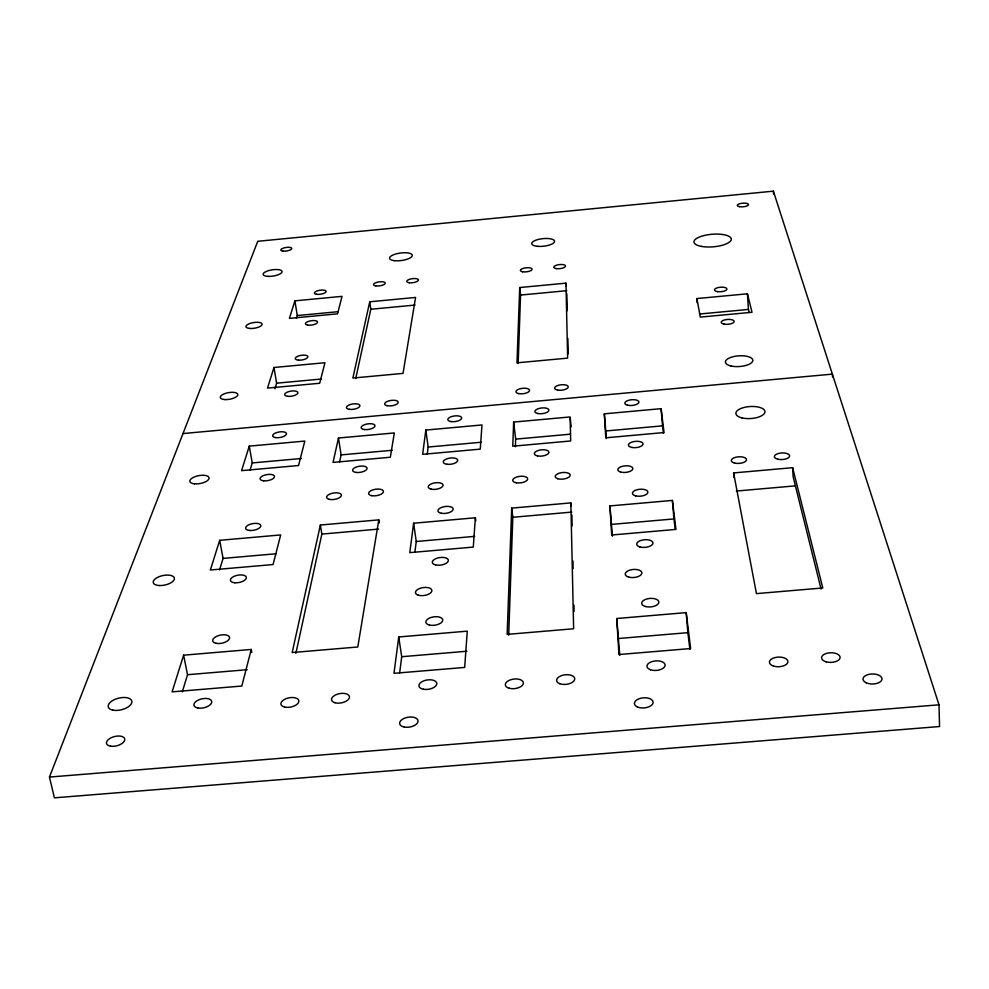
<?xml version="1.0" encoding="UTF-8"?>
<svg xmlns="http://www.w3.org/2000/svg" width="989" height="989" viewBox="0 0 989 989"><rect width="100%" height="100%" fill="white"/><g stroke="black" fill="none" stroke-linecap="round" stroke-linejoin="round"><path stroke-width="1.48" d="M515.393 446.768L515.665 439.128L513.662 422.08L570.121 416.95L570.678 440.97L512.759 446.2L513.662 422.08M511.709 508.123L507.147 634.382L573.632 628.769L570.851 502.907L511.709 508.123L512.809 517.284L508.705 635.185M519.707 287.539L516.975 362.827L567.637 358.129L565.968 283.151L519.707 287.539L520.548 295.068L518.174 363.346M475.363 517.779L473.274 547.09L409.78 552.628L413.637 523.218L475.363 517.779L475.758 520.832M399.655 672.916L401.707 656.721L398.74 636.965L467.265 631.155L464.682 667.427L393.981 673.324L398.74 636.965M414.923 551.911L416.245 541.49L413.637 523.218M427.248 454.272L428.163 447.04L425.826 430.067L481.989 424.961L480.258 449.13L422.649 454.322L425.826 430.067M378.812 519.868L357.795 646.991L292.175 652.53L320.374 525.023L378.812 519.868L379.269 522.897M339.548 462.184L341.118 454.903L338.473 438.016L394.327 432.935L390.334 457.239L333.046 462.407L338.473 438.016M295.884 653.37L321.858 534.085L320.374 525.023M355.731 378.552L370.813 309.26L369.738 301.793L415.578 297.442L403.018 373.397L352.875 378.045L369.738 301.793M251.243 649.452L241.823 686.045L172.086 691.867L183.608 655.175L251.243 649.452L251.799 652.468M182.297 691.855L187.539 674.708L183.608 655.175M219.57 569.862L223.081 558.402L219.682 540.315L280.678 534.938L273.075 564.546L210.36 570.01L219.682 540.315M250.007 470.257L252.244 462.939L249.277 446.126L304.822 441.069L298.53 465.522L241.563 470.653L249.277 446.126M274.917 388.764L276.611 383.188L273.965 367.488L324.961 362.728L319.682 383.262L267.5 388.096L273.965 367.488M296.44 318.31L297.281 315.565L294.907 300.841L342.033 296.354L337.533 313.834L289.394 318.396L294.907 300.841M49.45 777.07L257.758 241.291L773.373 191.161L939.006 704.811L939.55 726.532L54.407 797.839L49.45 777.07L939.006 704.811M297.281 315.565L338.201 311.683M370.813 309.26L415.059 305.069M520.548 295.068L566.746 290.692M696.899 298.554L747.424 293.807L752.023 312.277L700.323 317.11L696.899 298.554L697.22 302.807M699.594 314.007L748.426 309.433L749.13 312.326M276.611 383.188L321.462 379.022M183.002 433.553L832.379 374.126L832.503 376.957M604.328 413.835L661.097 408.667L664.039 432.552L605.775 437.806L604.328 413.835L606.455 438.56M252.244 462.939L301.447 458.488M341.118 454.903L392.262 450.279M428.163 447.04L481.087 442.256M515.665 439.128L570.393 434.183M605.985 430.957L662.556 425.851L663.483 433.417M733.615 472.927L792.634 467.686L822.786 587.973L756.437 593.623L733.615 472.927L733.937 477.502M736.311 491.063L795.304 485.859M609.916 505.923L672.396 500.422L675.957 529.412L611.684 535.012L609.916 505.923L612.451 536.174M321.858 534.085L378.639 529.09M512.809 517.284L571.827 512.092M223.081 558.402L276.24 553.741M416.245 541.49L474.646 536.372M611.721 524.38L673.942 518.928L675.203 529.214M616.753 618.508L686.205 612.624L690.631 648.549L618.941 654.533L616.753 618.508L619.757 655.2M187.539 674.708L247.213 669.701M401.707 656.721L466.895 651.232M618.731 638.474L687.862 632.663L689.902 649.34M821.068 589.024L793.153 476.859L792.634 467.686M570.851 502.907L571.172 505.96M570.27 418.372L571.16 426.914M565.968 283.151L566.277 286.167M672.396 500.422L673.942 518.928M661.097 408.667L662.556 425.851M686.205 612.624L687.862 632.663M747.424 293.807L748.426 309.433M773.373 191.161L773.534 193.968M566.821 293.77L567.204 310.731M567.847 338.498L568.193 353.914M571.902 515.145L572.137 525.827M572.952 560.936L573.126 568.576M573.966 605.206L574.102 611.313M441.44 513.291A7.702 3.437 -7.8 0 0 453.185 509.236A7.702 3.437 -7.8 0 0 442.009 507.246A7.702 3.437 -7.8 0 0 441.44 513.291M435.58 564.917A8.097 3.783 -8.1 0 0 448.326 560.862A8.097 3.783 -8.1 0 0 437.113 558.167A8.097 3.783 -8.1 0 0 435.58 564.917M112.907 710.151A12.128 5.971 -13.8 0 0 131.809 702.549A12.128 5.971 -13.8 0 0 115.404 699.198A12.128 5.971 -13.8 0 0 112.907 710.151M198.196 708.075A9.099 4.586 -12.6 0 0 211.745 701.943A9.099 4.586 -12.6 0 0 198.517 699.94A9.099 4.586 -12.6 0 0 198.196 708.075M215.923 643.283A8.592 4.117 -11.8 0 0 229.51 638.437A8.592 4.117 -11.8 0 0 218.013 635.766A8.592 4.117 -11.8 0 0 215.923 643.283M159.377 585.537A10.805 4.846 -12 0 0 174.385 578.083A10.805 4.846 -12 0 0 157.659 577.329A10.805 4.846 -12 0 0 159.377 585.537M110.57 746.188A9.396 4.76 -14.3 0 0 124.787 739.76A9.396 4.76 -14.3 0 0 111.51 737.584A9.396 4.76 -14.3 0 0 110.57 746.188M234.801 582.768A8.122 3.709 -11 0 0 246.36 577.415A8.122 3.709 -11 0 0 233.973 576.389A8.122 3.709 -11 0 0 234.801 582.768M537.447 246.31A11.472 3.808 -6.2 0 0 554.545 241.316A11.472 3.808 -6.2 0 0 537.398 239.684A11.472 3.808 -6.2 0 0 537.447 246.31M701.485 246.409A18.717 6.305 -4.6 0 0 731.155 239.956A18.717 6.305 -4.6 0 0 705.206 235.271A18.717 6.305 -4.6 0 0 701.485 246.409M556.115 268.588A5.934 2.04 -6.1 0 0 565.547 266.325A5.934 2.04 -6.1 0 0 557.376 264.941A5.934 2.04 -6.1 0 0 556.115 268.588M739.278 206.639A5.674 1.83 -4.4 0 0 748.488 204.908A5.674 1.83 -4.4 0 0 740.971 203.4A5.674 1.83 -4.4 0 0 739.278 206.639M731.056 366.004A13.747 5.365 -4 0 0 752.765 360.948A13.747 5.365 -4 0 0 733.554 356.596A13.747 5.365 -4 0 0 731.056 366.004M724.171 324.157A6.552 2.448 -4.2 0 0 734.234 321.573A6.552 2.448 -4.2 0 0 724.714 319.88A6.552 2.448 -4.2 0 0 724.171 324.157M717.631 291.644A6.293 2.262 -4.4 0 0 726.977 289.011A6.293 2.262 -4.4 0 0 717.47 287.725A6.293 2.262 -4.4 0 0 717.631 291.644M734.407 463.013A7.628 3.313 -3.7 0 0 746.485 460.07A7.628 3.313 -3.7 0 0 735.841 457.227A7.628 3.313 -3.7 0 0 734.407 463.013M778.009 459.267A7.665 3.313 -3.1 0 0 789.642 456.003A7.665 3.313 -3.1 0 0 778.318 453.518A7.665 3.313 -3.1 0 0 778.009 459.267M741.911 417.877A14.563 6.021 -3.7 0 0 764.88 412.376A14.563 6.021 -3.7 0 0 744.433 407.357A14.563 6.021 -3.7 0 0 741.911 417.877M866.327 682.855A9.531 5.032 -0.5 0 0 881.867 679.826A9.531 5.032 -0.5 0 0 869.282 674.275A9.531 5.032 -0.5 0 0 866.327 682.855M826.174 661.839A9.297 4.834 -1.4 0 0 840.118 657.425A9.297 4.834 -1.4 0 0 826.198 653.482A9.297 4.834 -1.4 0 0 826.174 661.839M773.361 666.017A9.247 4.834 -2.3 0 0 787.874 662.074A9.247 4.834 -2.3 0 0 774.807 657.636A9.247 4.834 -2.3 0 0 773.361 666.017M637.472 706.999A9.371 5.069 -4.8 0 0 652.901 703.414A9.371 5.069 -4.8 0 0 640.934 698.197A9.371 5.069 -4.8 0 0 637.472 706.999M645.372 606.492A8.617 4.277 -4.7 0 0 658.822 602.474A8.617 4.277 -4.7 0 0 646.583 599.025A8.617 4.277 -4.7 0 0 645.372 606.492M650.416 669.738A9.099 4.772 -4.6 0 0 665.028 665.82A9.099 4.772 -4.6 0 0 652.678 661.406A9.099 4.772 -4.6 0 0 650.416 669.738M559.774 683.708A9.111 4.809 -6.3 0 0 574.597 679.752A9.111 4.809 -6.3 0 0 562.667 675.252A9.111 4.809 -6.3 0 0 559.774 683.708M509.261 688.27A9.099 4.797 -7.2 0 0 523.379 683.374A9.099 4.797 -7.2 0 0 510.46 679.826A9.099 4.797 -7.2 0 0 509.261 688.27M404.266 727.051A9.309 4.994 -9.3 0 0 418.05 721.03A9.309 4.994 -9.3 0 0 404.167 718.335A9.309 4.994 -9.3 0 0 404.266 727.051M423.49 689.259A9.037 4.71 -8.8 0 0 436.804 683.547A9.037 4.71 -8.8 0 0 423.255 681.062A9.037 4.71 -8.8 0 0 423.49 689.259M429.251 625.011A8.555 4.228 -8.4 0 0 442.713 620.573A8.555 4.228 -8.4 0 0 430.907 617.507A8.555 4.228 -8.4 0 0 429.251 625.011M334.863 702.709A9.099 4.722 -10.4 0 0 349.377 697.801A9.099 4.722 -10.4 0 0 337.261 694.216A9.099 4.722 -10.4 0 0 334.863 702.709M284.56 707.036A9.111 4.685 -11.3 0 0 298.814 701.683A9.111 4.685 -11.3 0 0 286.303 698.593A9.111 4.685 -11.3 0 0 284.56 707.036M329.312 499.371A7.516 3.239 -9.2 0 0 341.353 495.761A7.516 3.239 -9.2 0 0 331.352 493.499A7.516 3.239 -9.2 0 0 329.312 499.371M371.827 495.687A7.516 3.251 -8.7 0 0 383.448 491.78A7.516 3.251 -8.7 0 0 372.791 489.901A7.516 3.251 -8.7 0 0 371.827 495.687M431.229 489.184A7.516 3.264 -7.9 0 0 443.072 485.587A7.516 3.264 -7.9 0 0 432.688 483.361A7.516 3.264 -7.9 0 0 431.229 489.184M447.003 464.274A7.331 3.115 -7.6 0 0 457.759 460.281A7.331 3.115 -7.6 0 0 446.682 458.884A7.331 3.115 -7.6 0 0 447.003 464.274M356.522 472.482A7.331 3.091 -8.8 0 0 367.092 468.23A7.331 3.091 -8.8 0 0 355.904 467.167A7.331 3.091 -8.8 0 0 356.522 472.482M364.533 429.56A7.01 2.831 -8.5 0 0 375.016 425.839A7.01 2.831 -8.5 0 0 364.681 424.602A7.01 2.831 -8.5 0 0 364.533 429.56M451.058 421.586A7.01 2.843 -7.4 0 0 461.727 418.112A7.01 2.843 -7.4 0 0 451.528 416.579A7.01 2.843 -7.4 0 0 451.058 421.586M386.971 405.688A6.836 2.695 -8.1 0 0 398.097 402.832A6.836 2.695 -8.1 0 0 389.283 400.78A6.836 2.695 -8.1 0 0 386.971 405.688M349.29 409.335A6.836 2.695 -8.6 0 0 359.909 405.984A6.836 2.695 -8.6 0 0 350.291 404.526A6.836 2.695 -8.6 0 0 349.29 409.335M516.406 482.817A7.529 3.288 -6.7 0 0 527.706 478.923A7.529 3.288 -6.7 0 0 516.53 477.069A7.529 3.288 -6.7 0 0 516.406 482.817M557.821 478.75A7.541 3.301 -6.1 0 0 570.097 475.796A7.541 3.301 -6.1 0 0 560.231 472.903A7.541 3.301 -6.1 0 0 557.821 478.75M620.585 472.05A7.566 3.301 -5.2 0 0 632.787 469.095A7.566 3.301 -5.2 0 0 622.65 466.227A7.566 3.301 -5.2 0 0 620.585 472.05M631.909 447.461A7.38 3.14 -5.1 0 0 643.097 444.024A7.38 3.14 -5.1 0 0 632.206 441.984A7.38 3.14 -5.1 0 0 631.909 447.461M537.571 455.941A7.343 3.128 -6.4 0 0 548.92 452.492A7.343 3.128 -6.4 0 0 538.387 450.428A7.343 3.128 -6.4 0 0 537.571 455.941M537.67 413.489A7.022 2.856 -6.3 0 0 548.858 410.546A7.022 2.856 -6.3 0 0 539.252 408.395A7.022 2.856 -6.3 0 0 537.67 413.489M627.471 405.181A7.059 2.868 -5.2 0 0 638.845 402.523A7.059 2.868 -5.2 0 0 629.363 400.1A7.059 2.868 -5.2 0 0 627.471 405.181M557.685 390.111A6.874 2.732 -6.1 0 0 568.255 387.033A6.874 2.732 -6.1 0 0 558.352 385.314A6.874 2.732 -6.1 0 0 557.685 390.111M518.211 393.523A6.861 2.72 -6.6 0 0 529.424 390.952A6.861 2.72 -6.6 0 0 520.61 388.64A6.861 2.72 -6.6 0 0 518.211 393.523M639.759 546.892A8.159 3.832 -4.9 0 0 652.876 543.591A8.159 3.832 -4.9 0 0 641.861 540.167A8.159 3.832 -4.9 0 0 639.759 546.892M628.769 577.131A8.369 4.043 -5 0 0 641.873 573.299A8.369 4.043 -5 0 0 630.055 570.047A8.369 4.043 -5 0 0 628.769 577.131M635.729 495.885A7.764 3.474 -5 0 0 647.869 492.473A7.764 3.474 -5 0 0 636.891 489.79A7.764 3.474 -5 0 0 635.729 495.885M418.31 595.205A8.32 3.993 -8.4 0 0 431.773 591.36A8.32 3.993 -8.4 0 0 420.918 588.059A8.32 3.993 -8.4 0 0 418.31 595.205M249.413 530.45A7.714 3.363 -10.4 0 0 260.824 525.802A7.714 3.363 -10.4 0 0 249.401 524.553A7.714 3.363 -10.4 0 0 249.413 530.45M194.462 483.844A9.766 4.005 -10.7 0 0 209.075 478.169A9.766 4.005 -10.7 0 0 194.833 476.747A9.766 4.005 -10.7 0 0 194.462 483.844M275.053 437.521A7.01 2.794 -9.6 0 0 286.365 434.295A7.01 2.794 -9.6 0 0 277.241 432.391A7.01 2.794 -9.6 0 0 275.053 437.521M263.729 480.827A7.343 3.054 -10 0 0 274.546 476.55A7.343 3.054 -10 0 0 263.63 475.474A7.343 3.054 -10 0 0 263.729 480.827M225.096 399.581A8.913 3.363 -9.9 0 0 237.842 394.45A8.913 3.363 -9.9 0 0 224.243 393.82A8.913 3.363 -9.9 0 0 225.096 399.581M287.712 396.329A6.7 2.559 -9.2 0 0 297.912 392.856A6.7 2.559 -9.2 0 0 288.256 391.768A6.7 2.559 -9.2 0 0 287.712 396.329M298.53 360.157A6.429 2.361 -8.9 0 0 307.938 356.732A6.429 2.361 -8.9 0 0 298.282 356.052A6.429 2.361 -8.9 0 0 298.53 360.157M307.616 325.097A6.169 2.176 -8.7 0 0 317.531 322.463A6.169 2.176 -8.7 0 0 309.396 321.104A6.169 2.176 -8.7 0 0 307.616 325.097M316.542 294.289A5.934 2.015 -8.5 0 0 326.073 291.804A5.934 2.015 -8.5 0 0 318.211 290.581A5.934 2.015 -8.5 0 0 316.542 294.289M249.117 328.397A8.196 2.868 -9.2 0 0 262.073 324.627A8.196 2.868 -9.2 0 0 250.922 323.156A8.196 2.868 -9.2 0 0 249.117 328.397M267.945 276.376A9.581 3.152 -8.8 0 0 282.088 271.616A9.581 3.152 -8.8 0 0 267.759 270.887A9.581 3.152 -8.8 0 0 267.945 276.376M283.002 251.119A5.575 1.78 -8.6 0 0 291.78 248.696A5.575 1.78 -8.6 0 0 284.103 247.88A5.575 1.78 -8.6 0 0 283.002 251.119M375.82 285.895A5.909 2.015 -7.9 0 0 385.228 283.423A5.909 2.015 -7.9 0 0 377.229 282.224A5.909 2.015 -7.9 0 0 375.82 285.895M409.359 282.755A5.909 2.027 -7.6 0 0 418.446 280.11A5.909 2.027 -7.6 0 0 409.953 279.158A5.909 2.027 -7.6 0 0 409.359 282.755M394.055 260.626A11.435 3.783 -7.6 0 0 412.19 255.928A11.435 3.783 -7.6 0 0 396.54 253.777A11.435 3.783 -7.6 0 0 394.055 260.626M522.6 271.79A5.934 2.04 -6.4 0 0 532.07 269.527A5.934 2.04 -6.4 0 0 524.009 268.143A5.934 2.04 -6.4 0 0 522.6 271.79"/></g></svg>
